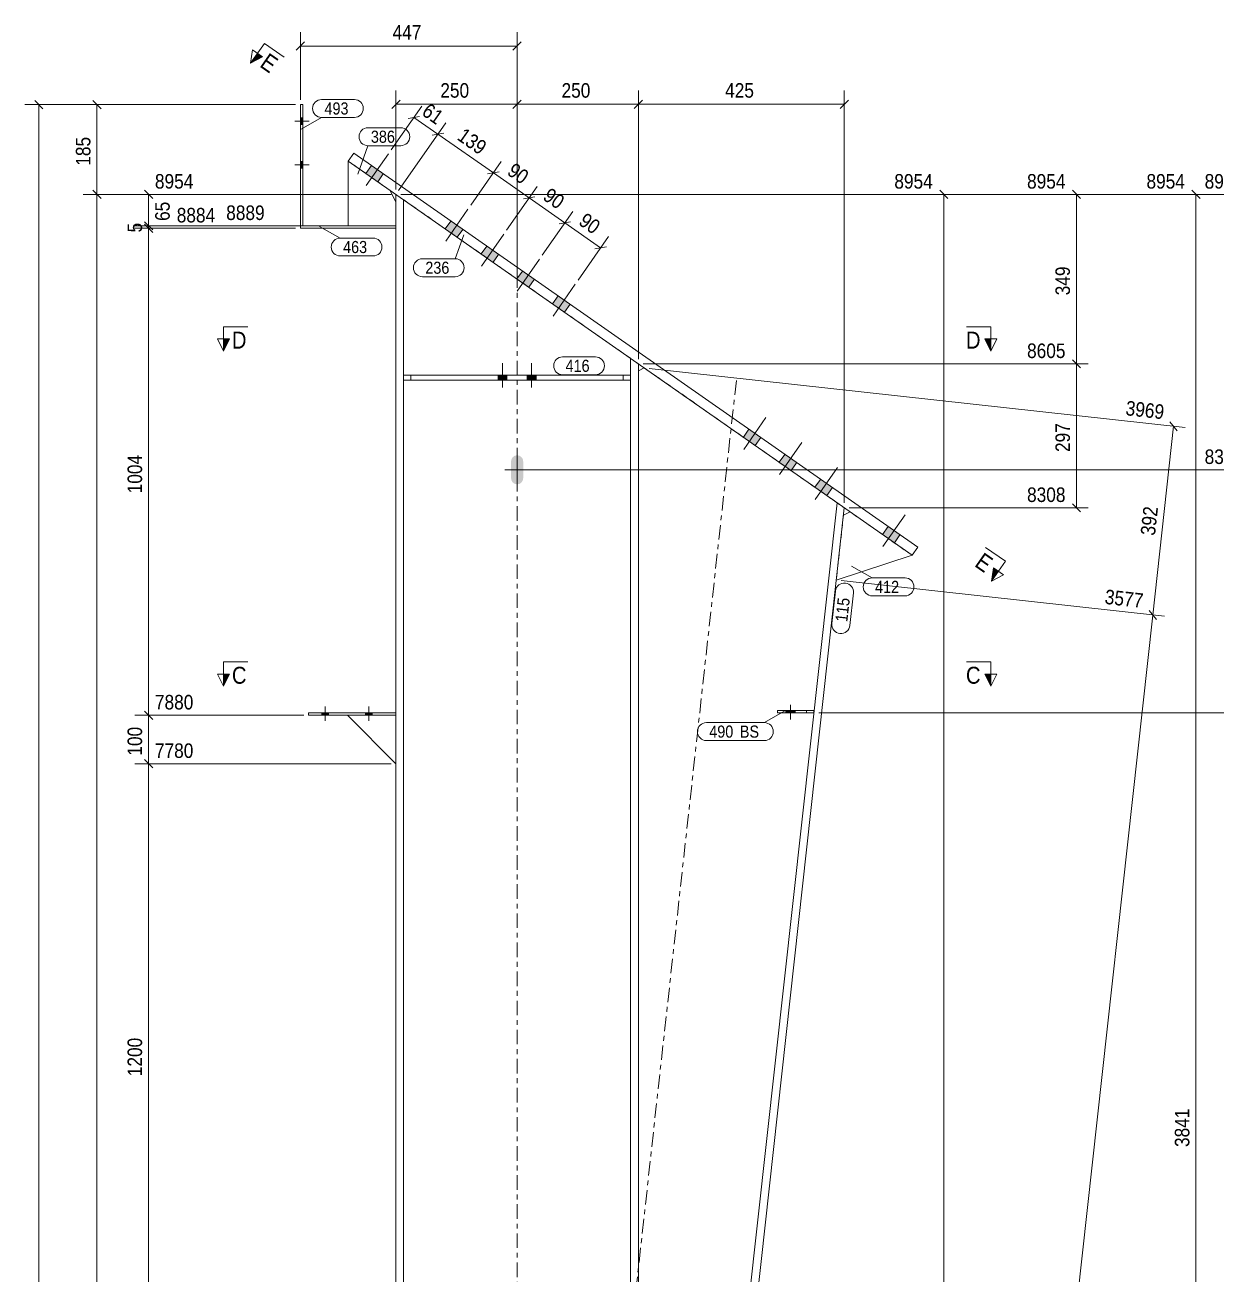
# Model space of a CAD drawing. Header units: millimetres. Extents: x 2 to 579, y 1 to 825.
# Drawn here: x 140.3 to 385.9, y 419.7 to 677.3 of the extents above; entities that cross this region are included whole.
import ezdxf

# ---------------------------------------------------------------- set-up
doc = ezdxf.new("R2010")
doc.units = ezdxf.units.MM
for name, pattern in [('XKITLINE00', [0]), ('XKITLINE01', [4, 1, -1, 1, -1]), ('XKITLINE02', [4, 2, -2]), ('XKITLINE03', [6, 3, -1, 1, -1])]:
    doc.linetypes.add(name, pattern=pattern)
for name, color, linetype, lineweight in [('Bolt', 3, 'Continuous', 0), ('Dimensions', 7, 'Continuous', 0), ('Part', 2, 'Continuous', 0), ('PartMark', 7, 'Continuous', 0), ('Section', 6, 'Continuous', 0)]:
    doc.layers.add(name, color=color, linetype=linetype, lineweight=lineweight)
doc.styles.add('ARIAL', font='ARIAL.TTF')

# ---------------------------------------------------------------- blocks, each defined once
blk = doc.blocks.new('*A9')
at = {"layer": 'Bolt'}
for points in [[(214.18, 646.58), (213.04, 644.94), (210.58, 646.66), (211.73, 648.3)], [(214.18, 646.58), (213.04, 644.94), (210.58, 646.66), (211.73, 648.3)], [(230.58, 635.12), (229.43, 633.49), (226.97, 635.2), (228.12, 636.84)], [(230.58, 635.12), (229.43, 633.49), (226.97, 635.2), (228.12, 636.84)], [(237.95, 629.97), (236.81, 628.33), (234.35, 630.05), (235.5, 631.69)], [(237.95, 629.97), (236.81, 628.33), (234.35, 630.05), (235.5, 631.69)], [(245.33, 624.81), (244.19, 623.17), (241.73, 624.89), (242.87, 626.53)], [(245.33, 624.81), (244.19, 623.17), (241.73, 624.89), (242.87, 626.53)], [(252.71, 619.66), (251.56, 618.02), (249.1, 619.74), (250.25, 621.38)], [(252.71, 619.66), (251.56, 618.02), (249.1, 619.74), (250.25, 621.38)], [(292.05, 592.16), (290.9, 590.52), (288.45, 592.24), (289.59, 593.88)], [(292.05, 592.16), (290.9, 590.52), (288.45, 592.24), (289.59, 593.88)], [(299.43, 587), (298.28, 585.36), (295.82, 587.08), (296.97, 588.72)], [(299.43, 587), (298.28, 585.36), (295.82, 587.08), (296.97, 588.72)], [(306.8, 581.85), (305.66, 580.21), (303.2, 581.92), (304.34, 583.56)], [(306.8, 581.85), (305.66, 580.21), (303.2, 581.92), (304.34, 583.56)], [(320.74, 572.11), (319.59, 570.47), (317.13, 572.19), (318.28, 573.83)], [(320.74, 572.11), (319.59, 570.47), (317.13, 572.19), (318.28, 573.83)]]:
    blk.add_hatch(color=3, dxfattribs=at).paths.add_polyline_path(points, flags=17)
at = {"layer": 'Bolt', "color": 3, "linetype": 'XKITLINE00', "lineweight": 0}
for p, q in [((210.66, 644.16), (215.25, 650.72)), ((210.66, 644.16), (215.25, 650.72)), ((210.58, 646.66), (211.73, 648.3)), ((210.58, 646.66), (211.73, 648.3)), ((213.04, 644.94), (214.18, 646.58)), ((213.04, 644.94), (214.18, 646.58)), ((227.06, 632.71), (231.64, 639.26)), ((227.06, 632.71), (231.64, 639.26)), ((226.97, 635.2), (228.12, 636.84)), ((226.97, 635.2), (228.12, 636.84)), ((229.43, 633.49), (230.58, 635.12)), ((229.43, 633.49), (230.58, 635.12)), ((234.43, 627.55), (239.02, 634.11)), ((234.43, 627.55), (239.02, 634.11)), ((234.35, 630.05), (235.5, 631.69)), ((234.35, 630.05), (235.5, 631.69)), ((236.81, 628.33), (237.95, 629.97)), ((236.81, 628.33), (237.95, 629.97)), ((241.81, 622.39), (246.39, 628.95)), ((241.81, 622.39), (246.39, 628.95)), ((241.73, 624.89), (242.87, 626.53)), ((241.73, 624.89), (242.87, 626.53)), ((244.19, 623.17), (245.33, 624.81)), ((244.19, 623.17), (245.33, 624.81)), ((249.19, 617.24), (253.77, 623.79)), ((249.19, 617.24), (253.77, 623.79)), ((249.1, 619.74), (250.25, 621.38)), ((249.1, 619.74), (250.25, 621.38)), ((251.56, 618.02), (252.71, 619.66)), ((251.56, 618.02), (252.71, 619.66)), ((288.53, 589.74), (293.11, 596.3)), ((288.53, 589.74), (293.11, 596.3)), ((288.45, 592.24), (289.59, 593.88)), ((288.45, 592.24), (289.59, 593.88)), ((290.9, 590.52), (292.05, 592.16)), ((290.9, 590.52), (292.05, 592.16)), ((295.91, 584.58), (300.49, 591.14)), ((295.91, 584.58), (300.49, 591.14)), ((295.82, 587.08), (296.97, 588.72)), ((295.82, 587.08), (296.97, 588.72)), ((298.28, 585.36), (299.43, 587)), ((298.28, 585.36), (299.43, 587)), ((303.28, 579.43), (307.87, 585.98)), ((303.28, 579.43), (307.87, 585.98)), ((303.2, 581.92), (304.34, 583.56)), ((303.2, 581.92), (304.34, 583.56)), ((305.66, 580.21), (306.8, 581.85)), ((305.66, 580.21), (306.8, 581.85)), ((317.22, 569.69), (321.8, 576.24)), ((317.22, 569.69), (321.8, 576.24)), ((317.13, 572.19), (318.28, 573.83)), ((317.13, 572.19), (318.28, 573.83)), ((319.59, 570.47), (320.74, 572.11)), ((319.59, 570.47), (320.74, 572.11))]:
    blk.add_line(p, q, dxfattribs=at)
blk = doc.blocks.new('*A11')
at = {"layer": 'Bolt'}
blk.add_hatch(color=3, dxfattribs=at).paths.add_polyline_path([(242.26, 582.62), (241.78, 582.53), (241.3, 582.62), (240.9, 582.89), (240.63, 583.3), (240.53, 583.78), (240.53, 587.28), (240.63, 587.76), (240.9, 588.16), (241.3, 588.43), (241.78, 588.53), (242.26, 588.43), (242.66, 588.16), (242.94, 587.76), (243.03, 587.28), (243.03, 583.78), (242.94, 583.3), (242.66, 582.89)], flags=17)
at = {"layer": 'Bolt', "color": 3, "linetype": 'XKITLINE00', "lineweight": 0}
for p, q in [((241.78, 588.03), (241.78, 583.03)), ((244.28, 585.53), (239.28, 585.53))]:
    blk.add_line(p, q, dxfattribs=at)
blk = doc.blocks.new('*A14')
at = {"layer": 'Bolt', "color": 3, "linetype": 'XKITLINE02', "lineweight": 0}
for p, q in [((297.2, 535.4), (297.2, 535.9)), ((298.18, 534.05), (298.18, 537.05)), ((299.16, 535.4), (299.16, 535.9))]:
    blk.add_line(p, q, dxfattribs=at)
blk = doc.blocks.new('*A15')
at = {"layer": 'Bolt'}
blk.add_hatch(color=3, dxfattribs=at).paths.add_polyline_path([(299.16, 535.9), (299.16, 535.4), (297.2, 535.4), (297.2, 535.9)], flags=17)
at = {"layer": 'Bolt', "color": 3, "linetype": 'XKITLINE00', "lineweight": 0}
for p, q in [((297.2, 535.4), (297.2, 535.9)), ((298.18, 534.05), (298.18, 537.05)), ((299.16, 535.4), (299.16, 535.9))]:
    blk.add_line(p, q, dxfattribs=at)
blk = doc.blocks.new('*A16')
at = {"layer": 'Bolt'}
for points in [[(197.08, 658.15), (197.58, 658.15), (197.58, 656.75), (197.08, 656.75)], [(197.08, 649.15), (197.58, 649.15), (197.58, 647.75), (197.08, 647.75)]]:
    blk.add_hatch(color=3, dxfattribs=at).paths.add_polyline_path(points, flags=17)
at = {"layer": 'Bolt', "color": 3, "linetype": 'XKITLINE00', "lineweight": 0}
for p, q in [((198.92, 657.45), (195.92, 657.45)), ((197.58, 658.15), (197.08, 658.15)), ((197.58, 656.75), (197.08, 656.75)), ((198.92, 648.45), (195.92, 648.45)), ((197.58, 649.15), (197.08, 649.15)), ((197.58, 647.75), (197.08, 647.75))]:
    blk.add_line(p, q, dxfattribs=at)
blk = doc.blocks.new('*A17')
at = {"layer": 'Bolt'}
for points in [[(197.08, 658.15), (197.58, 658.15), (197.58, 656.75), (197.08, 656.75)], [(197.08, 649.15), (197.58, 649.15), (197.58, 647.75), (197.08, 647.75)]]:
    blk.add_hatch(color=3, dxfattribs=at).paths.add_polyline_path(points, flags=17)
at = {"layer": 'Bolt', "color": 3, "linetype": 'XKITLINE00', "lineweight": 0}
for p, q in [((198.92, 657.45), (195.92, 657.45)), ((197.58, 658.15), (197.08, 658.15)), ((197.58, 656.75), (197.08, 656.75)), ((198.92, 648.45), (195.92, 648.45)), ((197.58, 649.15), (197.08, 649.15)), ((197.58, 647.75), (197.08, 647.75))]:
    blk.add_line(p, q, dxfattribs=at)
blk = doc.blocks.new('*A18')
at = {"layer": 'Bolt'}
for points in [[(201.48, 534.9), (201.48, 535.4), (202.88, 535.4), (202.88, 534.9)], [(201.48, 534.9), (201.48, 535.4), (202.88, 535.4), (202.88, 534.9)], [(210.48, 534.9), (210.48, 535.4), (211.88, 535.4), (211.88, 534.9)], [(210.48, 534.9), (210.48, 535.4), (211.88, 535.4), (211.88, 534.9)]]:
    blk.add_hatch(color=3, dxfattribs=at).paths.add_polyline_path(points, flags=17)
at = {"layer": 'Bolt', "color": 3, "linetype": 'XKITLINE00', "lineweight": 0}
for p, q in [((202.18, 533.74), (202.18, 536.74)), ((202.18, 533.74), (202.18, 536.74)), ((211.18, 533.74), (211.18, 536.74)), ((211.18, 533.74), (211.18, 536.74)), ((201.48, 534.9), (201.48, 535.4)), ((201.48, 534.9), (201.48, 535.4)), ((202.88, 534.9), (202.88, 535.4)), ((202.88, 534.9), (202.88, 535.4)), ((210.48, 534.9), (210.48, 535.4)), ((210.48, 534.9), (210.48, 535.4)), ((211.88, 534.9), (211.88, 535.4)), ((211.88, 534.9), (211.88, 535.4))]:
    blk.add_line(p, q, dxfattribs=at)
blk = doc.blocks.new('*A20')
at = {"layer": 'Bolt'}
for points in [[(237.88, 604.03), (237.88, 605.03), (239.68, 605.03), (239.68, 604.03)], [(237.88, 604.03), (237.88, 605.03), (239.68, 605.03), (239.68, 604.03)], [(243.88, 604.03), (243.88, 605.03), (245.68, 605.03), (245.68, 604.03)], [(243.88, 604.03), (243.88, 605.03), (245.68, 605.03), (245.68, 604.03)]]:
    blk.add_hatch(color=3, dxfattribs=at).paths.add_polyline_path(points, flags=17)
at = {"layer": 'Bolt', "color": 3, "linetype": 'XKITLINE00', "lineweight": 0}
for p, q in [((238.78, 607.53), (238.78, 602.53)), ((238.78, 607.53), (238.78, 602.53)), ((244.78, 607.53), (244.78, 602.53)), ((244.78, 607.53), (244.78, 602.53)), ((237.88, 605.03), (237.88, 604.03)), ((237.88, 605.03), (237.88, 604.03)), ((239.68, 605.03), (239.68, 604.03)), ((239.68, 605.03), (239.68, 604.03)), ((243.88, 605.03), (243.88, 604.03)), ((243.88, 605.03), (243.88, 604.03)), ((245.68, 605.03), (245.68, 604.03)), ((245.68, 605.03), (245.68, 604.03))]:
    blk.add_line(p, q, dxfattribs=at)
blk = doc.blocks.new('*A22')
at = {"layer": 'Part', "color": 2, "linetype": 'XKITLINE00', "lineweight": 0}
for p, q in [((206.95, 649.2), (208.09, 650.84)), ((208.09, 650.84), (324.4, 569.54)), ((323.26, 567.9), (206.95, 649.2)), ((324.4, 569.54), (323.26, 567.9))]:
    blk.add_line(p, q, dxfattribs=at)
blk = doc.blocks.new('*A23')
at = {"layer": 'Part', "color": 2, "linetype": 'XKITLINE00', "lineweight": 0}
for p, q in [((216.78, 642.33), (216.78, 125.03)), ((218.38, 641.21), (218.38, 605.03)), ((265.18, 608.5), (265.18, 605.03)), ((266.78, 125.03), (266.78, 607.38)), ((218.38, 604.03), (218.38, 125.03)), ((265.18, 604.03), (265.18, 125.03))]:
    blk.add_line(p, q, dxfattribs=at)
at = {"layer": 'Part', "color": 7, "linetype": 'XKITLINE01', "lineweight": 0}
for p, q in [((266.78, 607.38), (216.78, 642.33)), ((218.38, 605.03), (218.38, 604.03)), ((265.18, 605.03), (265.18, 604.03))]:
    blk.add_line(p, q, dxfattribs=at)
at = {"layer": 'Part', "color": 7, "linetype": 'XKITLINE03', "lineweight": 0}
blk.add_line((241.78, 125.03), (241.78, 634.85), dxfattribs=at)
blk = doc.blocks.new('*A26')
at = {"layer": 'Part', "color": 2, "linetype": 'XKITLINE00', "lineweight": 0}
for p, q in [((197.08, 635.35), (197.08, 635.85)), ((197.08, 635.85), (216.78, 635.85)), ((197.08, 635.35), (216.78, 635.35))]:
    blk.add_line(p, q, dxfattribs=at)
at = {"layer": 'Part', "color": 7, "linetype": 'XKITLINE01', "lineweight": 0}
blk.add_line((216.78, 635.85), (216.78, 635.35), dxfattribs=at)
blk = doc.blocks.new('*A29')
at = {"layer": 'Part', "color": 7, "linetype": 'XKITLINE01', "lineweight": 0}
for p, q in [((302.98, 535.9), (295.48, 535.9)), ((295.48, 535.9), (295.48, 535.4)), ((301.48, 535.4), (301.48, 535.9)), ((302.98, 535.4), (302.98, 535.9)), ((295.48, 535.4), (302.98, 535.4))]:
    blk.add_line(p, q, dxfattribs=at)
blk = doc.blocks.new('*A30')
at = {"layer": 'Part', "color": 2, "linetype": 'XKITLINE00', "lineweight": 0}
for p, q in [((295.48, 535.4), (295.48, 535.9)), ((295.48, 535.9), (302.98, 535.9)), ((302.98, 535.9), (302.98, 535.41)), ((302.98, 535.4), (295.48, 535.4))]:
    blk.add_line(p, q, dxfattribs=at)
at = {"layer": 'Part', "color": 7, "linetype": 'XKITLINE01', "lineweight": 0}
for p, q in [((301.48, 535.4), (301.48, 535.9)), ((302.98, 535.41), (302.98, 535.4)), ((302.98, 535.4), (302.98, 535.41))]:
    blk.add_line(p, q, dxfattribs=at)
blk = doc.blocks.new('*A31')
at = {"layer": 'Part', "color": 2, "linetype": 'XKITLINE00', "lineweight": 0}
for p, q in [((206.95, 649.2), (206.95, 635.85)), ((216.78, 640.83), (215.55, 643.19))]:
    blk.add_line(p, q, dxfattribs=at)
at = {"layer": 'Part', "color": 7, "linetype": 'XKITLINE01', "lineweight": 0}
for p, q in [((215.55, 643.19), (206.95, 649.2)), ((216.78, 635.85), (216.78, 640.83)), ((206.95, 635.85), (216.78, 635.85))]:
    blk.add_line(p, q, dxfattribs=at)
blk = doc.blocks.new('*A32')
at = {"layer": 'Part', "color": 2, "linetype": 'XKITLINE00', "lineweight": 0}
for p, q in [((197.08, 660.85), (197.08, 635.85)), ((197.58, 660.85), (197.08, 660.85)), ((197.58, 660.85), (197.58, 635.85)), ((197.08, 635.85), (197.58, 635.85))]:
    blk.add_line(p, q, dxfattribs=at)
blk = doc.blocks.new('*A33')
at = {"layer": 'Part', "color": 2, "linetype": 'XKITLINE00', "lineweight": 0}
blk.add_line((206.78, 534.9), (216.78, 524.9), dxfattribs=at)
at = {"layer": 'Part', "color": 7, "linetype": 'XKITLINE01', "lineweight": 0}
for p, q in [((216.78, 534.9), (206.78, 534.9)), ((216.78, 524.9), (216.78, 534.9))]:
    blk.add_line(p, q, dxfattribs=at)
blk = doc.blocks.new('*A34')
at = {"layer": 'Part', "color": 2, "linetype": 'XKITLINE00', "lineweight": 0}
for p, q in [((198.78, 534.9), (198.78, 535.4)), ((198.78, 535.4), (216.78, 535.4)), ((198.78, 534.9), (216.78, 534.9))]:
    blk.add_line(p, q, dxfattribs=at)
at = {"layer": 'Part', "color": 7, "linetype": 'XKITLINE01', "lineweight": 0}
blk.add_line((216.78, 535.4), (216.78, 534.9), dxfattribs=at)
blk = doc.blocks.new('*A36')
at = {"layer": 'Part', "color": 2, "linetype": 'XKITLINE00', "lineweight": 0}
for p, q in [((267.98, 606.54), (266.78, 605.91)), ((266.78, 605.91), (267.99, 606.53)), ((307.76, 578.74), (266.78, 207.38)), ((268.37, 207.2), (309.26, 577.69))]:
    blk.add_line(p, q, dxfattribs=at)
at = {"layer": 'Part', "color": 7, "linetype": 'XKITLINE01', "lineweight": 0}
for p, q in [((266.78, 605.91), (266.78, 605.91)), ((266.78, 207.38), (266.78, 605.91)), ((266.78, 605.91), (266.78, 605.91)), ((268.01, 606.55), (267.98, 606.54)), ((268.01, 606.55), (267.99, 606.53)), ((267.99, 606.53), (309.26, 577.69)), ((307.76, 578.74), (268.01, 606.55))]:
    blk.add_line(p, q, dxfattribs=at)
at = {"layer": 'Part', "color": 7, "linetype": 'XKITLINE03', "lineweight": 0}
blk.add_line((287, 603.95), (265.68, 410.77), dxfattribs=at)
blk = doc.blocks.new('*A37')
at = {"layer": 'Part', "color": 7, "linetype": 'XKITLINE01', "lineweight": 0}
for p, q in [((309.09, 576.2), (307.61, 562.78)), ((323.26, 567.9), (310.49, 576.83))]:
    blk.add_line(p, q, dxfattribs=at)
at = {"layer": 'Part', "color": 2, "linetype": 'XKITLINE00', "lineweight": 0}
for p, q in [((310.49, 576.83), (309.09, 576.2)), ((307.61, 562.78), (323.26, 567.9))]:
    blk.add_line(p, q, dxfattribs=at)
blk = doc.blocks.new('*A42')
at = {"layer": 'Part', "color": 2, "linetype": 'XKITLINE00', "lineweight": 0}
for p, q in [((218.38, 605.03), (265.18, 605.03)), ((218.38, 605.03), (218.38, 604.03)), ((218.38, 604.03), (265.18, 604.03)), ((265.18, 604.03), (265.18, 605.03))]:
    blk.add_line(p, q, dxfattribs=at)
at = {"layer": 'Part', "color": 7, "linetype": 'XKITLINE01', "lineweight": 0}
for p, q in [((219.88, 604.03), (219.88, 605.03)), ((263.68, 604.03), (263.68, 605.03))]:
    blk.add_line(p, q, dxfattribs=at)
blk = doc.blocks.new('*A129')
at = {"layer": 'Dimensions', "color": 7, "linetype": 'XKITLINE00', "lineweight": 0}
for p, q in [((196.08, 660.85), (140.28, 660.85)), ((142.28, 661.7), (143.98, 660)), ((143.13, 94.93), (143.13, 660.85))]:
    blk.add_line(p, q, dxfattribs=at)
at = {"layer": 'Dimensions', "color": 3}
blk.add_point((143.13, 660.85), dxfattribs=at)
blk = doc.blocks.new('*A135')
at = {"layer": 'Section'}
for points in [[(189.24, 670.73), (186.78, 669.39), (188.22, 671.44)], [(341.06, 564.61), (339.63, 562.56), (340.04, 565.33)]]:
    blk.add_hatch(color=3, dxfattribs=at).paths.add_polyline_path(points, flags=17)
at = {"layer": 'Section', "color": 1, "linetype": 'XKITLINE00', "lineweight": 0}
for p, q in [((189.65, 673.49), (186.78, 669.39)), ((189.65, 673.49), (193.75, 670.63)), ((342.49, 566.66), (338.39, 569.53)), ((342.49, 566.66), (339.63, 562.56))]:
    blk.add_line(p, q, dxfattribs=at)
at = {"layer": 'Section', "color": 3, "linetype": 'XKITLINE00', "lineweight": 0}
for p, q in [((186.78, 669.39), (187.19, 672.16)), ((186.78, 669.39), (189.24, 670.73)), ((189.24, 670.73), (187.19, 672.16)), ((339.63, 562.56), (340.04, 565.33)), ((340.04, 565.33), (342.08, 563.9)), ((342.08, 563.9), (339.63, 562.56))]:
    blk.add_line(p, q, dxfattribs=at)
at = {"layer": 'Section', "color": 7, "style": 'ARIAL', "width": 0.85}
for p in [(188.5, 668.8), (335.93, 565.76)]:
    blk.add_text('E', height=3.5, rotation=-34.9504, dxfattribs=at).set_placement(p)
blk = doc.blocks.new('*A139')
at = {"layer": 'Section'}
for points in [[(182.46, 612.53), (181.21, 610.03), (181.21, 612.53)], [(339.47, 612.53), (339.47, 610.03), (338.22, 612.53)]]:
    blk.add_hatch(color=3, dxfattribs=at).paths.add_polyline_path(points, flags=17)
at = {"layer": 'Section', "color": 1, "linetype": 'XKITLINE00', "lineweight": 0}
for p, q in [((181.21, 615.03), (186.21, 615.03)), ((181.21, 615.03), (181.21, 610.03)), ((339.47, 615.03), (334.47, 615.03)), ((339.47, 615.03), (339.47, 610.03))]:
    blk.add_line(p, q, dxfattribs=at)
at = {"layer": 'Section', "color": 3, "linetype": 'XKITLINE00', "lineweight": 0}
for p, q in [((181.21, 610.03), (179.96, 612.53)), ((182.46, 612.53), (179.96, 612.53)), ((181.21, 610.03), (182.46, 612.53)), ((338.22, 612.53), (340.72, 612.53)), ((339.47, 610.03), (338.22, 612.53)), ((340.72, 612.53), (339.47, 610.03))]:
    blk.add_line(p, q, dxfattribs=at)
at = {"layer": 'Section', "color": 7, "style": 'ARIAL', "width": 0.85}
for p in [(182.96, 610.53), (334.35, 610.53)]:
    blk.add_text('D', height=3.5, dxfattribs=at).set_placement(p)
blk = doc.blocks.new('*A140')
at = {"layer": 'Section'}
for points in [[(182.46, 543.4), (181.21, 540.9), (181.21, 543.4)], [(339.47, 543.4), (339.47, 540.9), (338.22, 543.4)]]:
    blk.add_hatch(color=3, dxfattribs=at).paths.add_polyline_path(points, flags=17)
at = {"layer": 'Section', "color": 1, "linetype": 'XKITLINE00', "lineweight": 0}
for p, q in [((181.21, 545.9), (186.21, 545.9)), ((181.21, 545.9), (181.21, 540.9)), ((339.47, 545.9), (334.47, 545.9)), ((339.47, 545.9), (339.47, 540.9))]:
    blk.add_line(p, q, dxfattribs=at)
at = {"layer": 'Section', "color": 3, "linetype": 'XKITLINE00', "lineweight": 0}
for p, q in [((181.21, 540.9), (179.96, 543.4)), ((182.46, 543.4), (179.96, 543.4)), ((181.21, 540.9), (182.46, 543.4)), ((338.22, 543.4), (340.72, 543.4)), ((339.47, 540.9), (338.22, 543.4)), ((340.72, 543.4), (339.47, 540.9))]:
    blk.add_line(p, q, dxfattribs=at)
at = {"layer": 'Section', "color": 7, "style": 'ARIAL', "width": 0.85}
for p in [(182.96, 541.4), (334.35, 541.4)]:
    blk.add_text('C', height=3.5, dxfattribs=at).set_placement(p)
blk = doc.blocks.new('*A146')
at = {"layer": 'Dimensions', "color": 7, "linetype": 'XKITLINE00', "lineweight": 0}
for p, q in [((215.78, 642.33), (152.28, 642.33)), ((154.28, 643.18), (155.98, 641.48)), ((155.13, 96.93), (155.13, 642.33))]:
    blk.add_line(p, q, dxfattribs=at)
at = {"layer": 'Dimensions', "color": 3}
blk.add_point((155.13, 642.33), dxfattribs=at)
blk = doc.blocks.new('*A147')
at = {"layer": 'Dimensions', "color": 7, "linetype": 'XKITLINE00', "lineweight": 0}
for p, q in [((196.08, 660.85), (152.28, 660.85)), ((154.28, 661.7), (155.98, 660)), ((155.13, 642.33), (155.13, 660.85)), ((215.78, 642.33), (152.28, 642.33)), ((154.28, 643.18), (155.98, 641.48))]:
    blk.add_line(p, q, dxfattribs=at)
at = {"layer": 'Dimensions', "color": 3}
for p in [(155.13, 660.85), (155.13, 642.33)]:
    blk.add_point(p, dxfattribs=at)
at = {"layer": 'Dimensions', "color": 3, "style": 'ARIAL', "width": 0.85}
blk.add_text('185', height=3, rotation=90.0002, dxfattribs=at).set_placement((153.78, 648.25))
blk = doc.blocks.new('*A148')
at = {"layer": 'Dimensions', "color": 7, "linetype": 'XKITLINE00', "lineweight": 0}
blk.add_line((303.98, 535.4), (408.18, 535.4), dxfattribs=at)
blk = doc.blocks.new('*A149')
at = {"layer": 'Dimensions', "color": 7, "linetype": 'XKITLINE00', "lineweight": 0}
for p, q in [((217.78, 642.33), (408.18, 642.33)), ((404.93, 643.18), (406.63, 641.48)), ((405.78, 535.4), (405.78, 642.33)), ((404.93, 536.25), (406.63, 534.56)), ((303.98, 535.4), (408.18, 535.4))]:
    blk.add_line(p, q, dxfattribs=at)
at = {"layer": 'Dimensions', "color": 3}
for p in [(405.78, 642.33), (405.78, 535.4)]:
    blk.add_point(p, dxfattribs=at)
at = {"layer": 'Dimensions', "color": 3, "style": 'ARIAL', "width": 0.85}
blk.add_text('8954', height=3, dxfattribs=at).set_placement((395.58, 643.53))
blk.add_text('1069', height=3, rotation=90.0002, dxfattribs=at).set_placement((404.43, 584.42))
blk = doc.blocks.new('*A151')
at = {"layer": 'Dimensions', "color": 7, "linetype": 'XKITLINE00', "lineweight": 0}
blk.add_line((242.78, 585.53), (396.18, 585.53), dxfattribs=at)
at = {"layer": 'Dimensions', "color": 3, "style": 'ARIAL', "width": 0.85}
blk.add_text('8386', height=3, dxfattribs=at).set_placement((383.58, 586.73))
blk = doc.blocks.new('*A152')
at = {"layer": 'Dimensions', "color": 7, "linetype": 'XKITLINE00', "lineweight": 0}
for p, q in [((217.78, 642.33), (396.18, 642.33)), ((392.93, 643.18), (394.63, 641.48)), ((393.78, 585.53), (393.78, 642.33)), ((242.78, 585.53), (396.18, 585.53)), ((392.93, 586.38), (394.63, 584.68))]:
    blk.add_line(p, q, dxfattribs=at)
at = {"layer": 'Dimensions', "color": 3}
for p in [(393.78, 642.33), (393.78, 585.53)]:
    blk.add_point(p, dxfattribs=at)
at = {"layer": 'Dimensions', "color": 3, "style": 'ARIAL', "width": 0.85}
blk.add_text('8954', height=3, dxfattribs=at).set_placement((383.58, 643.53))
blk.add_text('568', height=3, rotation=90.0002, dxfattribs=at).set_placement((392.43, 610.59))
blk = doc.blocks.new('*A155')
at = {"layer": 'Dimensions', "color": 7, "linetype": 'XKITLINE00', "lineweight": 0}
for p, q in [((217.78, 642.33), (384.18, 642.33)), ((380.93, 643.18), (382.63, 641.48)), ((381.78, 258.27), (381.78, 642.33))]:
    blk.add_line(p, q, dxfattribs=at)
at = {"layer": 'Dimensions', "color": 3}
blk.add_point((381.78, 642.33), dxfattribs=at)
at = {"layer": 'Dimensions', "color": 3, "style": 'ARIAL', "width": 0.85}
blk.add_text('8954', height=3, dxfattribs=at).set_placement((371.58, 643.53))
blk.add_text('3841', height=3, rotation=90.0002, dxfattribs=at).set_placement((380.43, 445.85))
blk = doc.blocks.new('*A160')
at = {"layer": 'Dimensions', "color": 7, "linetype": 'XKITLINE00', "lineweight": 0}
for p, q in [((217.78, 642.33), (332.18, 642.33)), ((328.93, 643.18), (330.63, 641.48)), ((329.78, 179.53), (329.78, 642.33))]:
    blk.add_line(p, q, dxfattribs=at)
at = {"layer": 'Dimensions', "color": 3}
blk.add_point((329.78, 642.33), dxfattribs=at)
at = {"layer": 'Dimensions', "color": 3, "style": 'ARIAL', "width": 0.85}
blk.add_text('8954', height=3, dxfattribs=at).set_placement((319.58, 643.53))
blk = doc.blocks.new('*A165')
at = {"layer": 'Dimensions', "color": 7, "linetype": 'XKITLINE00', "lineweight": 0}
for p, q in [((164.93, 525.75), (166.63, 524.06)), ((215.78, 524.9), (162.93, 524.9)), ((165.78, 404.9), (165.78, 524.9)), ((197.78, 404.9), (162.93, 404.9)), ((164.93, 405.75), (166.63, 404.06))]:
    blk.add_line(p, q, dxfattribs=at)
at = {"layer": 'Dimensions', "color": 3}
for p in [(165.78, 524.9), (165.78, 404.9)]:
    blk.add_point(p, dxfattribs=at)
at = {"layer": 'Dimensions', "color": 3, "style": 'ARIAL', "width": 0.85}
blk.add_text('7780', height=3, dxfattribs=at).set_placement((167.08, 526.1))
blk.add_text('1200', height=3, rotation=90.0002, dxfattribs=at).set_placement((164.43, 460.45))
blk = doc.blocks.new('*A166')
at = {"layer": 'Dimensions', "color": 7, "linetype": 'XKITLINE00', "lineweight": 0}
for p, q in [((197.78, 534.9), (162.93, 534.9)), ((164.93, 535.75), (166.63, 534.06)), ((165.78, 524.9), (165.78, 534.9)), ((164.93, 525.75), (166.63, 524.06)), ((215.78, 524.9), (162.93, 524.9))]:
    blk.add_line(p, q, dxfattribs=at)
at = {"layer": 'Dimensions', "color": 3}
for p in [(165.78, 534.9), (165.78, 524.9)]:
    blk.add_point(p, dxfattribs=at)
at = {"layer": 'Dimensions', "color": 3, "style": 'ARIAL', "width": 0.85}
blk.add_text('7880', height=3, dxfattribs=at).set_placement((167.08, 536.1))
blk.add_text('100', height=3, rotation=90.0002, dxfattribs=at).set_placement((164.43, 526.57))
blk = doc.blocks.new('*A167')
at = {"layer": 'Dimensions', "color": 7, "linetype": 'XKITLINE00', "lineweight": 0}
for p, q in [((196.08, 635.35), (162.93, 635.35)), ((164.93, 636.2), (166.63, 634.5)), ((165.78, 534.9), (165.78, 635.35)), ((197.78, 534.9), (162.93, 534.9)), ((164.93, 535.75), (166.63, 534.06))]:
    blk.add_line(p, q, dxfattribs=at)
at = {"layer": 'Dimensions', "color": 3}
for p in [(165.78, 635.35), (165.78, 534.9)]:
    blk.add_point(p, dxfattribs=at)
at = {"layer": 'Dimensions', "color": 3, "style": 'ARIAL', "width": 0.85}
blk.add_text('8884', height=3, dxfattribs=at).set_placement((171.58, 636.55))
blk.add_text('1004', height=3, rotation=90.0002, dxfattribs=at).set_placement((164.43, 580.68))
blk = doc.blocks.new('*A168')
at = {"layer": 'Dimensions', "color": 7, "linetype": 'XKITLINE00', "lineweight": 0}
for p, q in [((164.93, 636.7), (166.63, 635)), ((205.95, 635.85), (162.93, 635.85)), ((196.08, 635.35), (162.93, 635.35)), ((164.93, 636.2), (166.63, 634.5)), ((165.78, 635.35), (165.78, 635.85))]:
    blk.add_line(p, q, dxfattribs=at)
at = {"layer": 'Dimensions', "color": 3}
for p in [(165.78, 635.85), (165.78, 635.35)]:
    blk.add_point(p, dxfattribs=at)
at = {"layer": 'Dimensions', "color": 3, "style": 'ARIAL', "width": 0.85}
blk.add_text('8889', height=3, dxfattribs=at).set_placement((181.78, 637.05))
blk.add_text('5', height=3, rotation=90.0002, dxfattribs=at).set_placement((164.43, 634.49))
blk = doc.blocks.new('*A169')
at = {"layer": 'Dimensions', "color": 7, "linetype": 'XKITLINE00', "lineweight": 0}
for p, q in [((215.78, 642.33), (163.38, 642.33)), ((164.93, 643.18), (166.63, 641.48)), ((165.78, 635.85), (165.78, 642.33)), ((164.93, 636.7), (166.63, 635)), ((205.95, 635.85), (163.38, 635.85))]:
    blk.add_line(p, q, dxfattribs=at)
at = {"layer": 'Dimensions', "color": 3}
for p in [(165.78, 642.33), (165.78, 635.85)]:
    blk.add_point(p, dxfattribs=at)
at = {"layer": 'Dimensions', "color": 3, "style": 'ARIAL', "width": 0.85}
blk.add_text('8954', height=3, dxfattribs=at).set_placement((167.08, 643.53))
blk.add_text('65', height=3, rotation=90.0002, dxfattribs=at).set_placement((170.13, 636.86))
blk = doc.blocks.new('*A170')
at = {"layer": 'Dimensions', "color": 7, "linetype": 'XKITLINE00', "lineweight": 0}
for p, q in [((308.61, 562.67), (375.27, 555.31)), ((372.13, 556.51), (373.63, 554.64)), ((333.64, 200), (372.88, 555.58))]:
    blk.add_line(p, q, dxfattribs=at)
at = {"layer": 'Dimensions', "color": 3}
blk.add_point((372.88, 555.58), dxfattribs=at)
at = {"layer": 'Dimensions', "color": 3, "style": 'ARIAL', "width": 0.85}
blk.add_text('3577', height=3, rotation=-6.2968, dxfattribs=at).set_placement((362.87, 557.89))
blk = doc.blocks.new('*A171')
at = {"layer": 'Dimensions', "color": 7, "linetype": 'XKITLINE00', "lineweight": 0}
for p, q in [((269, 606.44), (379.56, 594.24)), ((376.43, 595.44), (377.93, 593.57)), ((372.88, 555.58), (377.18, 594.5)), ((308.61, 562.67), (375.27, 555.31)), ((372.13, 556.51), (373.63, 554.64))]:
    blk.add_line(p, q, dxfattribs=at)
at = {"layer": 'Dimensions', "color": 3}
for p in [(377.18, 594.5), (372.88, 555.58)]:
    blk.add_point(p, dxfattribs=at)
at = {"layer": 'Dimensions', "color": 3, "style": 'ARIAL', "width": 0.85}
for s, rotation, p in [('3969', -6.2968, (367.17, 596.81)), ('392', 83.7034, (373.32, 571.87))]:
    blk.add_text(s, height=3, rotation=rotation, dxfattribs=at).set_placement(p)
blk = doc.blocks.new('*A172')
at = {"layer": 'Dimensions', "color": 7, "linetype": 'XKITLINE00', "lineweight": 0}
for p, q in [((197.08, 661.85), (197.08, 675.78)), ((241.78, 625.85), (241.78, 675.78)), ((197.93, 673.78), (196.23, 672.08)), ((197.08, 672.93), (241.78, 672.93)), ((242.63, 673.78), (240.93, 672.08))]:
    blk.add_line(p, q, dxfattribs=at)
at = {"layer": 'Dimensions', "color": 3}
for p in [(197.08, 672.93), (241.78, 672.93)]:
    blk.add_point(p, dxfattribs=at)
at = {"layer": 'Dimensions', "color": 3, "style": 'ARIAL', "width": 0.85}
blk.add_text('447', height=3, dxfattribs=at).set_placement((216.09, 674.28))
blk = doc.blocks.new('*A181')
at = {"layer": 'PartMark', "color": 7, "linetype": 'XKITLINE00', "lineweight": 0}
for p, q in [((251.17, 608.83), (257.93, 608.83)), ((251.17, 605.13), (257.93, 605.13))]:
    blk.add_line(p, q, dxfattribs=at)
for centre, start, end in [((251.17, 606.98), 90, 270), ((257.93, 606.98), 270, 90)]:
    blk.add_arc(centre, 1.85, start, end, dxfattribs=at)
at = {"layer": 'PartMark', "color": 3, "style": 'ARIAL', "width": 0.85}
blk.add_text('416', height=2.5, dxfattribs=at).set_placement((251.77, 605.73))
blk = doc.blocks.new('*A182')
at = {"layer": 'PartMark', "color": 7, "linetype": 'XKITLINE00', "lineweight": 0}
for p, q in [((310.77, 565.62), (315.01, 563.23)), ((315.01, 563.23), (321.78, 563.23)), ((315.01, 559.53), (321.78, 559.53))]:
    blk.add_line(p, q, dxfattribs=at)
for centre, start, end in [((315.01, 561.38), 90, 270), ((321.78, 561.38), 270, 90)]:
    blk.add_arc(centre, 1.85, start, end, dxfattribs=at)
at = {"layer": 'PartMark', "color": 3, "style": 'ARIAL', "width": 0.85}
blk.add_text('412', height=2.5, dxfattribs=at).set_placement((315.61, 560.13))
blk = doc.blocks.new('*A183')
at = {"layer": 'PartMark', "color": 7, "linetype": 'XKITLINE00', "lineweight": 0}
for p, q in [((306.72, 553.81), (307.46, 560.53)), ((310.4, 553.41), (311.14, 560.13))]:
    blk.add_line(p, q, dxfattribs=at)
for centre, start, end in [((309.3, 560.33), 353.7025, 173.7025), ((308.56, 553.61), 173.7025, 353.7025)]:
    blk.add_arc(centre, 1.85, start, end, dxfattribs=at)
at = {"layer": 'PartMark', "color": 3, "style": 'ARIAL', "width": 0.85}
blk.add_text('115', height=2.5, rotation=83.7034, dxfattribs=at).set_placement((309.87, 554.07))
blk = doc.blocks.new('*A185')
at = {"layer": 'PartMark', "color": 7, "linetype": 'XKITLINE00', "lineweight": 0}
for p, q in [((201.45, 661.91), (208.21, 661.91)), ((197.21, 655.82), (201.45, 658.21)), ((201.45, 658.21), (208.21, 658.21))]:
    blk.add_line(p, q, dxfattribs=at)
for centre, start, end in [((201.45, 660.06), 90, 270), ((208.21, 660.06), 270, 90)]:
    blk.add_arc(centre, 1.85, start, end, dxfattribs=at)
at = {"layer": 'PartMark', "color": 3, "style": 'ARIAL', "width": 0.85}
blk.add_text('493', height=2.5, dxfattribs=at).set_placement((202.05, 658.81))
blk = doc.blocks.new('*A186')
at = {"layer": 'PartMark', "color": 7, "linetype": 'XKITLINE00', "lineweight": 0}
for p, q in [((211.02, 656.08), (217.78, 656.08)), ((208.94, 646.5), (211.02, 652.38)), ((211.02, 652.38), (217.78, 652.38))]:
    blk.add_line(p, q, dxfattribs=at)
for centre, start, end in [((211.02, 654.23), 90, 270), ((217.78, 654.23), 270, 90)]:
    blk.add_arc(centre, 1.85, start, end, dxfattribs=at)
at = {"layer": 'PartMark', "color": 3, "style": 'ARIAL', "width": 0.85}
blk.add_text('386', height=2.5, dxfattribs=at).set_placement((211.62, 652.98))
blk = doc.blocks.new('*A187')
at = {"layer": 'PartMark', "color": 7, "linetype": 'XKITLINE00', "lineweight": 0}
for p, q in [((201.05, 635.72), (205.29, 633.33)), ((205.29, 633.33), (212.06, 633.33)), ((205.29, 629.63), (212.06, 629.63))]:
    blk.add_line(p, q, dxfattribs=at)
for centre, start, end in [((205.29, 631.48), 90, 270), ((212.06, 631.48), 270, 90)]:
    blk.add_arc(centre, 1.85, start, end, dxfattribs=at)
at = {"layer": 'PartMark', "color": 3, "style": 'ARIAL', "width": 0.85}
blk.add_text('463', height=2.5, dxfattribs=at).set_placement((205.89, 630.23))
blk = doc.blocks.new('*A189')
at = {"layer": 'PartMark', "color": 7, "linetype": 'XKITLINE00', "lineweight": 0}
for p, q in [((230.82, 633.97), (229.01, 629.06)), ((222.25, 629.06), (229.01, 629.06)), ((222.25, 625.36), (229.01, 625.36))]:
    blk.add_line(p, q, dxfattribs=at)
for centre, start, end in [((222.25, 627.21), 90, 270), ((229.01, 627.21), 270, 90)]:
    blk.add_arc(centre, 1.85, start, end, dxfattribs=at)
at = {"layer": 'PartMark', "color": 3, "style": 'ARIAL', "width": 0.85}
blk.add_text('236', height=2.5, dxfattribs=at).set_placement((222.85, 625.96))
blk = doc.blocks.new('*A192')
at = {"layer": 'PartMark', "color": 7, "linetype": 'XKITLINE00', "lineweight": 0}
for p, q in [((280.81, 533.38), (292.77, 533.38)), ((297.01, 535.78), (292.77, 533.38)), ((280.81, 529.68), (292.77, 529.68))]:
    blk.add_line(p, q, dxfattribs=at)
for centre, start, end in [((280.81, 531.53), 90, 270), ((292.77, 531.53), 270, 90)]:
    blk.add_arc(centre, 1.85, start, end, dxfattribs=at)
at = {"layer": 'PartMark', "color": 3, "style": 'ARIAL', "width": 0.85}
for s, p in [('490', (281.41, 530.28)), ('BS', (287.72, 530.28))]:
    blk.add_text(s, height=2.5, dxfattribs=at).set_placement(p)
blk = doc.blocks.new('*A194')
at = {"layer": 'Dimensions', "color": 7, "linetype": 'XKITLINE00', "lineweight": 0}
for p, q in [((215.82, 651.54), (222.12, 660.55)), ((217.35, 643.15), (227.09, 657.08)), ((221.67, 658.43), (219.31, 658.01)), ((220.49, 658.22), (225.46, 654.74)), ((226.64, 654.95), (224.28, 654.53))]:
    blk.add_line(p, q, dxfattribs=at)
at = {"layer": 'Dimensions', "color": 3}
for p in [(220.49, 658.22), (225.46, 654.74)]:
    blk.add_point(p, dxfattribs=at)
at = {"layer": 'Dimensions', "color": 3, "style": 'ARIAL', "width": 0.85}
blk.add_text('61', height=3, rotation=-34.9504, dxfattribs=at).set_placement((221.92, 658.86))
blk = doc.blocks.new('*A195')
at = {"layer": 'Dimensions', "color": 7, "linetype": 'XKITLINE00', "lineweight": 0}
for p, q in [((217.35, 643.15), (227.09, 657.08)), ((226.64, 654.95), (224.28, 654.53)), ((225.46, 654.74), (236.88, 646.76)), ((232.21, 640.08), (238.51, 649.1)), ((238.06, 646.97), (235.7, 646.55))]:
    blk.add_line(p, q, dxfattribs=at)
at = {"layer": 'Dimensions', "color": 3}
for p in [(225.46, 654.74), (236.88, 646.76)]:
    blk.add_point(p, dxfattribs=at)
at = {"layer": 'Dimensions', "color": 3, "style": 'ARIAL', "width": 0.85}
blk.add_text('139', height=3, rotation=-34.9504, dxfattribs=at).set_placement((229.21, 653.77))
blk = doc.blocks.new('*A196')
at = {"layer": 'Dimensions', "color": 7, "linetype": 'XKITLINE00', "lineweight": 0}
for p, q in [((232.21, 640.08), (238.51, 649.1)), ((238.06, 646.97), (235.7, 646.55)), ((236.88, 646.76), (244.26, 641.6)), ((239.59, 634.93), (245.89, 643.94)), ((245.44, 641.81), (243.08, 641.39))]:
    blk.add_line(p, q, dxfattribs=at)
at = {"layer": 'Dimensions', "color": 3}
for p in [(236.88, 646.76), (244.26, 641.6)]:
    blk.add_point(p, dxfattribs=at)
at = {"layer": 'Dimensions', "color": 3, "style": 'ARIAL', "width": 0.85}
blk.add_text('90', height=3, rotation=-34.9504, dxfattribs=at).set_placement((239.52, 646.56))
blk = doc.blocks.new('*A197')
at = {"layer": 'Dimensions', "color": 7, "linetype": 'XKITLINE00', "lineweight": 0}
for p, q in [((239.59, 634.93), (245.89, 643.94)), ((245.44, 641.81), (243.08, 641.39)), ((244.26, 641.6), (251.63, 636.45)), ((246.97, 629.77), (253.27, 638.78)), ((252.82, 636.66), (250.45, 636.24))]:
    blk.add_line(p, q, dxfattribs=at)
at = {"layer": 'Dimensions', "color": 3}
for p in [(244.26, 641.6), (251.63, 636.45)]:
    blk.add_point(p, dxfattribs=at)
at = {"layer": 'Dimensions', "color": 3, "style": 'ARIAL', "width": 0.85}
blk.add_text('90', height=3, rotation=-34.9504, dxfattribs=at).set_placement((246.89, 641.41))
blk = doc.blocks.new('*A198')
at = {"layer": 'Dimensions', "color": 7, "linetype": 'XKITLINE00', "lineweight": 0}
for p, q in [((246.97, 629.77), (253.27, 638.78)), ((252.82, 636.66), (250.45, 636.24)), ((251.63, 636.45), (259.01, 631.29)), ((254.34, 624.61), (260.64, 633.63)), ((260.19, 631.5), (257.83, 631.08))]:
    blk.add_line(p, q, dxfattribs=at)
at = {"layer": 'Dimensions', "color": 3}
for p in [(251.63, 636.45), (259.01, 631.29)]:
    blk.add_point(p, dxfattribs=at)
at = {"layer": 'Dimensions', "color": 3, "style": 'ARIAL', "width": 0.85}
blk.add_text('90', height=3, rotation=-34.9504, dxfattribs=at).set_placement((254.27, 636.25))
blk = doc.blocks.new('*A199')
at = {"layer": 'Dimensions', "color": 7, "linetype": 'XKITLINE00', "lineweight": 0}
for p, q in [((356.3, 608.23), (358, 606.53)), ((267.78, 607.38), (359.55, 607.38)), ((357.15, 577.69), (357.15, 607.38)), ((310.26, 577.69), (359.55, 577.69)), ((356.3, 578.54), (358, 576.84))]:
    blk.add_line(p, q, dxfattribs=at)
at = {"layer": 'Dimensions', "color": 3}
for p in [(357.15, 607.38), (357.15, 577.69)]:
    blk.add_point(p, dxfattribs=at)
at = {"layer": 'Dimensions', "color": 3, "style": 'ARIAL', "width": 0.85}
for s, p in [('8605', (346.95, 608.58)), ('8308', (346.95, 578.89))]:
    blk.add_text(s, height=3, dxfattribs=at).set_placement(p)
blk.add_text('297', height=3, rotation=90.0002, dxfattribs=at).set_placement((355.8, 589.2))
blk = doc.blocks.new('*A200')
at = {"layer": 'Dimensions', "color": 7, "linetype": 'XKITLINE00', "lineweight": 0}
for p, q in [((217.78, 642.33), (359.55, 642.33)), ((356.3, 643.18), (358, 641.48)), ((357.15, 607.38), (357.15, 642.33)), ((356.3, 608.23), (358, 606.53)), ((267.78, 607.38), (359.55, 607.38))]:
    blk.add_line(p, q, dxfattribs=at)
at = {"layer": 'Dimensions', "color": 3}
for p in [(357.15, 642.33), (357.15, 607.38)]:
    blk.add_point(p, dxfattribs=at)
at = {"layer": 'Dimensions', "color": 3, "style": 'ARIAL', "width": 0.85}
blk.add_text('8954', height=3, dxfattribs=at).set_placement((346.95, 643.53))
blk.add_text('349', height=3, rotation=90.0002, dxfattribs=at).set_placement((355.8, 621.52))
blk = doc.blocks.new('*A201')
at = {"layer": 'Dimensions', "color": 7, "linetype": 'XKITLINE00', "lineweight": 0}
for p, q in [((216.78, 643.33), (216.78, 663.78)), ((241.78, 625.85), (241.78, 663.78)), ((217.63, 661.78), (215.93, 660.08)), ((216.78, 660.93), (241.78, 660.93)), ((242.63, 661.78), (240.93, 660.08))]:
    blk.add_line(p, q, dxfattribs=at)
at = {"layer": 'Dimensions', "color": 3}
for p in [(216.78, 660.93), (241.78, 660.93)]:
    blk.add_point(p, dxfattribs=at)
at = {"layer": 'Dimensions', "color": 3, "style": 'ARIAL', "width": 0.85}
blk.add_text('250', height=3, dxfattribs=at).set_placement((225.94, 662.28))
blk = doc.blocks.new('*A202')
at = {"layer": 'Dimensions', "color": 7, "linetype": 'XKITLINE00', "lineweight": 0}
for p, q in [((241.78, 625.85), (241.78, 663.78)), ((266.78, 608.38), (266.78, 663.78)), ((242.63, 661.78), (240.93, 660.08)), ((241.78, 660.93), (266.78, 660.93)), ((267.63, 661.78), (265.93, 660.08))]:
    blk.add_line(p, q, dxfattribs=at)
at = {"layer": 'Dimensions', "color": 3}
for p in [(241.78, 660.93), (266.78, 660.93)]:
    blk.add_point(p, dxfattribs=at)
at = {"layer": 'Dimensions', "color": 3, "style": 'ARIAL', "width": 0.85}
blk.add_text('250', height=3, dxfattribs=at).set_placement((250.94, 662.28))
blk = doc.blocks.new('*A203')
at = {"layer": 'Dimensions', "color": 7, "linetype": 'XKITLINE00', "lineweight": 0}
for p, q in [((266.78, 608.38), (266.78, 663.78)), ((309.26, 578.69), (309.26, 663.78)), ((267.63, 661.78), (265.93, 660.08)), ((266.78, 660.93), (309.26, 660.93)), ((310.11, 661.78), (308.41, 660.08))]:
    blk.add_line(p, q, dxfattribs=at)
at = {"layer": 'Dimensions', "color": 3}
for p in [(266.78, 660.93), (309.26, 660.93)]:
    blk.add_point(p, dxfattribs=at)
at = {"layer": 'Dimensions', "color": 3, "style": 'ARIAL', "width": 0.85}
blk.add_text('425', height=3, dxfattribs=at).set_placement((284.68, 662.28))

msp = doc.modelspace()

# ---------------------------------------------------------------- block references
at = {"lineweight": 0}
for name in ['*A172', '*A135', '*A201', '*A202', '*A203', '*A129', '*A147', '*A32', '*A185', '*A194', '*A16', '*A17', '*A195', '*A186', '*A22', '*A9', '*A31', '*A196', '*A169', '*A149', '*A152', '*A155', '*A160', '*A200', '*A146', '*A197', '*A167', '*A168', '*A198', '*A26', '*A187', '*A189', '*A139', '*A199', '*A181', '*A20', '*A36', '*A171', '*A42', '*A11', '*A151', '*A37', '*A182', '*A170', '*A183', '*A140', '*A166', '*A148', '*A18', '*A29', '*A30', '*A14', '*A15', '*A34', '*A33', '*A192', '*A165']:
    msp.add_blockref(name, (0, 0), dxfattribs=at)
at = {"layer": 'Part', "lineweight": 0}
msp.add_blockref('*A23', (0, 0), dxfattribs=at)

doc.saveas('drawing.dxf')
